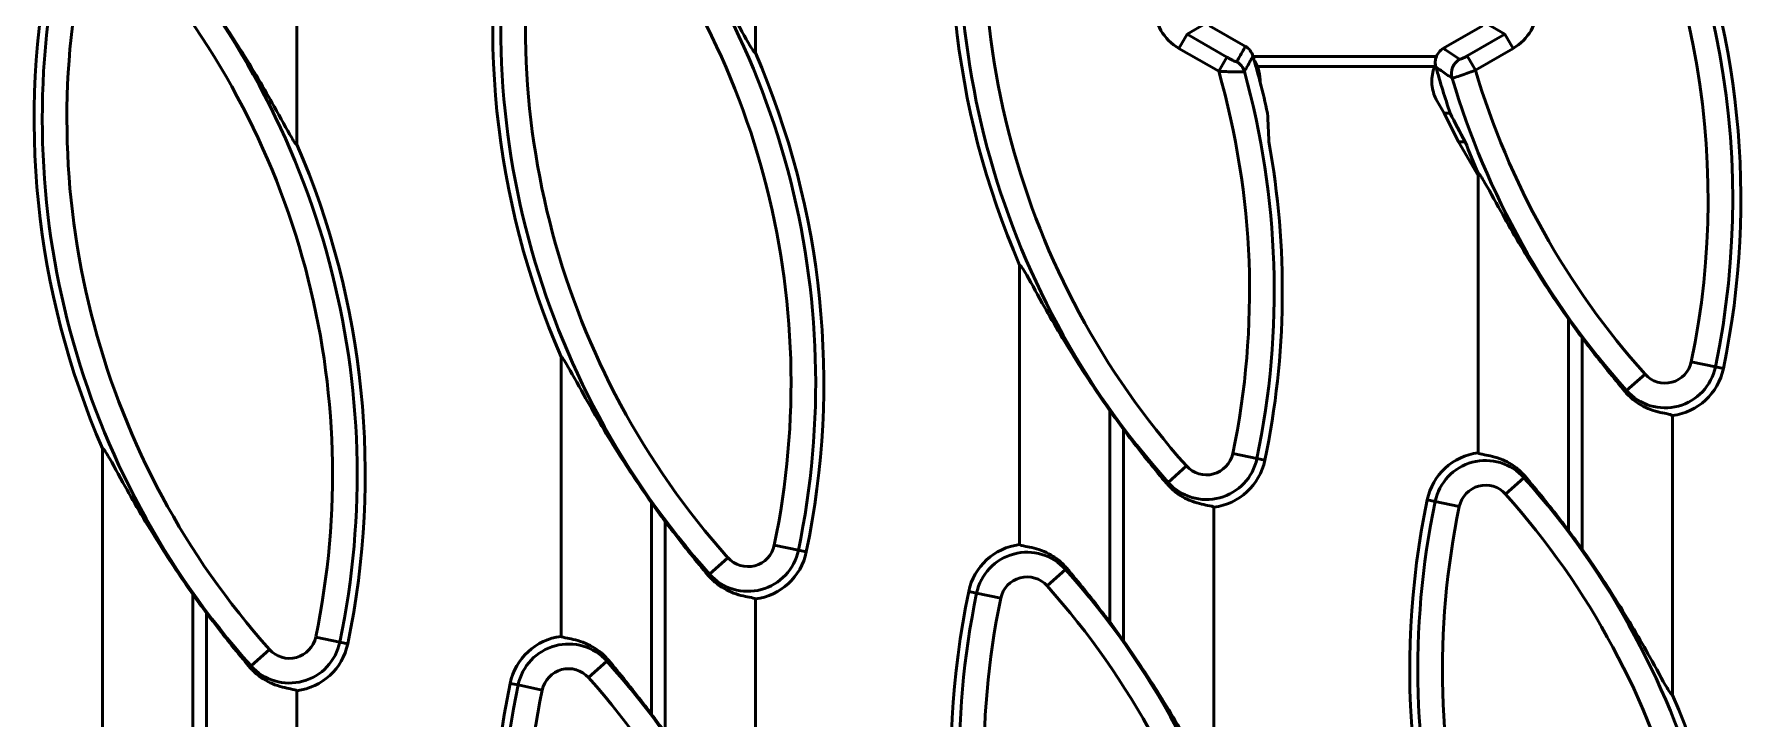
# Model space of a CAD drawing. Header units: millimetres. Extents: x 0 to 2774, y -40 to 1485.
# Drawn here: x 1775.4 to 1878.8, y 581.3 to 622.8 of the extents above; entities that cross this region are included whole.
import ezdxf

# ---------------------------------------------------------------- set-up
doc = ezdxf.new("R2010")
doc.units = ezdxf.units.MM
doc.header["$LTSCALE"] = 2.5
doc.layers.add('Sichtbar (ISO)', color=7, linetype='Continuous', lineweight=50)
doc.layers.add('Sichtbar schmal (ISO)', color=7, linetype='Continuous', lineweight=50)

msp = doc.modelspace()

# ---------------------------------------------------------------- linework, layer by layer
at = {"layer": 'Sichtbar (ISO)'}
for p, q in [((1819.099, 621.661), (1819.099, 638.592)), ((1791.321, 616.105), (1791.321, 633.036)), ((1848.778, 622.052), (1846.613, 623.302)), ((1863.141, 623.302), (1860.78, 621.939)), ((1860.247, 620.844), (1849.507, 620.844)), ((1860.4, 618.73), (1860.812, 618.016)), ((1861.185, 618.016), (1860.812, 618.016)), ((1860.812, 618.016), (1861.691, 616.284)), ((1862.094, 616.284), (1861.691, 616.284)), ((1861.691, 616.284), (1862.877, 614.23)), ((1862.877, 614.37), (1862.877, 614.23)), ((1862.877, 614.23), (1862.877, 597.439)), ((1835.099, 608.815), (1835.099, 591.884)), ((1807.321, 603.259), (1807.321, 586.328)), ((1874.655, 582.772), (1874.655, 599.703)), ((1779.544, 597.704), (1779.544, 580.773)), ((1846.877, 577.216), (1846.877, 594.147)), ((1819.099, 571.661), (1819.099, 588.592)), ((1791.321, 566.105), (1791.321, 583.036))]:
    msp.add_line(p, q, dxfattribs=at)
for centre, radius, start, end in [((1881.171, 628.782), 50.212, 168.215, 203.43238), ((1853.393, 623.227), 50.212, 168.215, 203.43238), ((1828.583, 612.804), 50.212, 348.215, 23.43238), ((1825.615, 617.671), 50.212, 168.215, 203.43238), ((1773.028, 601.693), 50.212, 348.215, 23.43238), ((1800.806, 607.249), 50.475, 16.1045, 16.36366), ((1800.806, 607.249), 50.475, 14.47533, 16.1045), ((1908.948, 634.338), 50.475, 195.54672, 198.86729), ((1800.806, 607.249), 50.475, 12.31648, 14.47533), ((1800.806, 607.249), 50.212, 348.215, 10.3658), ((1908.948, 634.338), 50.212, 201.0733, 203.43238), ((1745.25, 596.138), 50.212, 348.215, 23.43238), ((1908.948, 634.338), 49.775, 215.35783, 216.96405), ((1874.201, 603.287), 3.612, 277.21491, 348.215), ((1881.171, 628.782), 49.775, 215.35783, 216.96405), ((1846.423, 597.731), 3.612, 277.21491, 348.215), ((1863.331, 593.856), 3.612, 97.21491, 168.215), ((1908.948, 584.338), 50.212, 168.215, 203.43238), ((1853.393, 623.227), 49.775, 215.35783, 216.96405), ((1828.583, 562.804), 49.775, 35.35783, 36.96405), ((1818.645, 592.176), 3.612, 277.21491, 348.215), ((1835.553, 588.3), 3.612, 97.21491, 168.215), ((1825.615, 617.671), 49.775, 215.35783, 216.96405), ((1881.171, 578.782), 50.212, 168.215, 203.43238), ((1807.775, 582.744), 3.612, 97.21491, 168.215), ((1800.806, 557.249), 49.775, 35.35783, 36.96405), ((1790.868, 586.62), 3.612, 277.21491, 348.215), ((1853.393, 573.227), 50.212, 168.215, 203.43238), ((1828.583, 562.804), 50.212, 348.215, 23.43238), ((1773.028, 551.693), 49.775, 35.35783, 36.96405)]:
    msp.add_arc(centre, radius, start, end, dxfattribs=at)
for centre, major_axis, ratio, start_param, end_param in [((1800.806, 614.824), (0, 49.991), 0.9884519, 4.7415863, 4.7762727), ((1908.948, 642.55), (0, -54.193), 0.9884519, 5.1822104, 5.2183954), ((1868.354, 621.812), (-5.486, -7.437), 0.051938, 0.0207461, 0.0387774)]:
    msp.add_ellipse(centre, major_axis=major_axis, ratio=ratio, start_param=start_param, end_param=end_param, dxfattribs=at)
for points, knots in [([(1813.622, 630.497), (1814.306, 629.534), (1815.001, 628.496), (1816.425, 626.237), (1817.133, 625.016), (1818.094, 623.298), (1818.501, 622.548), (1818.845, 621.972), (1818.922, 621.85), (1819.037, 621.696), (1819.077, 621.659), (1819.099, 621.661)], [3.485316, 3.485316, 3.485316, 3.485316, 3.8312275, 3.8312275, 4.2428686, 4.2428686, 4.5039478, 4.5039478, 4.5816976, 4.5816976, 4.6534636, 4.6534636, 4.6534636, 4.6534636]), ([(1785.844, 624.941), (1786.528, 623.978), (1787.224, 622.94), (1788.647, 620.681), (1789.356, 619.46), (1790.317, 617.743), (1790.723, 616.993), (1791.067, 616.417), (1791.144, 616.294), (1791.259, 616.14), (1791.299, 616.103), (1791.321, 616.105)], [3.485316, 3.485316, 3.485316, 3.485316, 3.8312275, 3.8312275, 4.2428686, 4.2428686, 4.5039478, 4.5039478, 4.5816976, 4.5816976, 4.6534636, 4.6534636, 4.6534636, 4.6534636]), ([(1849.236, 621.469), (1849.2, 621.591), (1849.141, 621.705), (1848.985, 621.905), (1848.888, 621.988), (1848.778, 622.052)], [0, 0, 0, 0, 0.038107095, 0.038107095, 0.076143652, 0.076143652, 0.076143652, 0.076143652]), ([(1860.78, 621.939), (1860.668, 621.874), (1860.569, 621.788), (1860.411, 621.583), (1860.353, 621.467), (1860.295, 621.255), (1860.283, 621.166), (1860.284, 621.034), (1860.286, 620.992), (1860.292, 620.95)], [0, 0, 0, 0, 0.03887256, 0.03887256, 0.07760278, 0.07760278, 0.10456483, 0.10456483, 0.11724271, 0.11724271, 0.11724271, 0.11724271]), ([(1849.678, 619.866), (1849.686, 620.097), (1849.66, 620.328), (1849.538, 620.8), (1849.436, 621.035), (1849.3, 621.25)], [-0.26338966, -0.26338966, -0.26338966, -0.26338966, -0.19372824, -0.19372824, -0.11719199, -0.11719199, -0.11719199, -0.11719199]), ([(1860.292, 620.95), (1860.24, 620.835), (1860.197, 620.717), (1860.076, 620.282), (1860.053, 619.955), (1860.136, 619.314), (1860.24, 619.008), (1860.4, 618.73)], [-0.23155819, -0.23155819, -0.23155819, -0.23155819, -0.19372824, -0.19372824, -0.09623028, -0.09623028, 0, 0, 0, 0]), ([(1868.354, 605.534), (1867.671, 606.498), (1866.975, 607.535), (1865.551, 609.794), (1864.843, 611.015), (1863.882, 612.733), (1863.475, 613.483), (1863.131, 614.059), (1863.054, 614.181), (1862.947, 614.325), (1862.91, 614.362), (1862.887, 614.369)], [3.485316, 3.485316, 3.485316, 3.485316, 3.8312275, 3.8312275, 4.2428686, 4.2428686, 4.5039478, 4.5039478, 4.5816976, 4.5816976, 4.6437184, 4.6437184, 4.6437184, 4.6437184]), ([(1840.576, 599.979), (1839.893, 600.942), (1839.197, 601.98), (1837.773, 604.239), (1837.065, 605.46), (1836.104, 607.177), (1835.698, 607.927), (1835.354, 608.503), (1835.276, 608.626), (1835.161, 608.78), (1835.121, 608.817), (1835.099, 608.815)], [3.485316, 3.485316, 3.485316, 3.485316, 3.8312275, 3.8312275, 4.2428686, 4.2428686, 4.5039478, 4.5039478, 4.5816976, 4.5816976, 4.6534636, 4.6534636, 4.6534636, 4.6534636]), ([(1871.791, 601.133), (1871.746, 601.185), (1871.702, 601.239), (1870.95, 602.137), (1870.215, 603.05), (1869.432, 604.071), (1869.305, 604.238), (1869.178, 604.408)], [0.70958265, 0.70958265, 0.70958265, 0.70958265, 0.73010989, 0.73010989, 1.0546565, 1.0546565, 1.11670002, 1.11670002, 1.11670002, 1.11670002]), ([(1812.799, 594.423), (1812.115, 595.386), (1811.419, 596.424), (1809.996, 598.683), (1809.287, 599.904), (1808.326, 601.622), (1807.92, 602.372), (1807.576, 602.948), (1807.499, 603.07), (1807.384, 603.224), (1807.343, 603.261), (1807.321, 603.259)], [3.485316, 3.485316, 3.485316, 3.485316, 3.8312275, 3.8312275, 4.2428686, 4.2428686, 4.5039478, 4.5039478, 4.5816976, 4.5816976, 4.6534636, 4.6534636, 4.6534636, 4.6534636]), ([(1874.655, 599.703), (1874.606, 599.744), (1874.475, 599.773), (1874, 599.866), (1873.602, 599.941), (1872.994, 600.2), (1872.803, 600.296), (1872.419, 600.539), (1872.228, 600.688), (1871.968, 600.933), (1871.877, 601.029), (1871.791, 601.133)], [0.04336489, 0.04336489, 0.04336489, 0.04336489, 0.19996601, 0.19996601, 0.39993202, 0.39993202, 0.47560066, 0.47560066, 0.55126929, 0.55126929, 0.59299387, 0.59299387, 0.59299387, 0.59299387]), ([(1844.013, 595.577), (1843.968, 595.63), (1843.924, 595.683), (1843.172, 596.581), (1842.437, 597.494), (1841.654, 598.516), (1841.527, 598.683), (1841.4, 598.852)], [0.70958265, 0.70958265, 0.70958265, 0.70958265, 0.73010989, 0.73010989, 1.0546565, 1.0546565, 1.11670002, 1.11670002, 1.11670002, 1.11670002]), ([(1785.021, 588.867), (1784.337, 589.831), (1783.641, 590.869), (1782.218, 593.128), (1781.51, 594.349), (1780.549, 596.066), (1780.142, 596.816), (1779.798, 597.392), (1779.721, 597.514), (1779.606, 597.669), (1779.566, 597.706), (1779.544, 597.704)], [3.485316, 3.485316, 3.485316, 3.485316, 3.8312275, 3.8312275, 4.2428686, 4.2428686, 4.5039478, 4.5039478, 4.5816976, 4.5816976, 4.6534636, 4.6534636, 4.6534636, 4.6534636]), ([(1862.877, 597.439), (1862.925, 597.399), (1863.056, 597.369), (1863.532, 597.277), (1863.93, 597.201), (1864.537, 596.942), (1864.728, 596.847), (1865.112, 596.603), (1865.304, 596.455), (1865.563, 596.209), (1865.654, 596.113), (1865.741, 596.01)], [0.04336489, 0.04336489, 0.04336489, 0.04336489, 0.19996601, 0.19996601, 0.39993202, 0.39993202, 0.47560066, 0.47560066, 0.55126929, 0.55126929, 0.59299387, 0.59299387, 0.59299387, 0.59299387]), ([(1846.877, 594.147), (1846.828, 594.188), (1846.698, 594.217), (1846.222, 594.31), (1845.824, 594.386), (1845.217, 594.645), (1845.025, 594.74), (1844.642, 594.983), (1844.45, 595.132), (1844.191, 595.378), (1844.1, 595.474), (1844.013, 595.577)], [0.04336489, 0.04336489, 0.04336489, 0.04336489, 0.19996601, 0.19996601, 0.39993202, 0.39993202, 0.47560066, 0.47560066, 0.55126929, 0.55126929, 0.59299387, 0.59299387, 0.59299387, 0.59299387]), ([(1865.741, 596.01), (1865.786, 595.957), (1865.83, 595.904), (1866.582, 595.006), (1867.317, 594.093), (1868.1, 593.071), (1868.227, 592.904), (1868.354, 592.735)], [0.70958265, 0.70958265, 0.70958265, 0.70958265, 0.73010989, 0.73010989, 1.0546565, 1.0546565, 1.11670002, 1.11670002, 1.11670002, 1.11670002]), ([(1816.235, 590.021), (1816.191, 590.074), (1816.146, 590.127), (1815.395, 591.025), (1814.659, 591.939), (1813.876, 592.96), (1813.749, 593.127), (1813.622, 593.296)], [0.70958265, 0.70958265, 0.70958265, 0.70958265, 0.73010989, 0.73010989, 1.0546565, 1.0546565, 1.11670002, 1.11670002, 1.11670002, 1.11670002]), ([(1835.099, 591.884), (1835.148, 591.843), (1835.278, 591.814), (1835.754, 591.721), (1836.152, 591.645), (1836.76, 591.387), (1836.951, 591.291), (1837.334, 591.048), (1837.526, 590.899), (1837.786, 590.653), (1837.876, 590.558), (1837.963, 590.454)], [0.04336489, 0.04336489, 0.04336489, 0.04336489, 0.19996601, 0.19996601, 0.39993202, 0.39993202, 0.47560066, 0.47560066, 0.55126929, 0.55126929, 0.59299387, 0.59299387, 0.59299387, 0.59299387]), ([(1869.178, 591.608), (1869.861, 590.645), (1870.557, 589.607), (1871.981, 587.348), (1872.689, 586.127), (1873.65, 584.409), (1874.056, 583.659), (1874.4, 583.084), (1874.477, 582.961), (1874.593, 582.807), (1874.633, 582.77), (1874.655, 582.772)], [3.485316, 3.485316, 3.485316, 3.485316, 3.8312275, 3.8312275, 4.2428686, 4.2428686, 4.5039478, 4.5039478, 4.5816976, 4.5816976, 4.6534636, 4.6534636, 4.6534636, 4.6534636]), ([(1837.963, 590.454), (1838.008, 590.401), (1838.052, 590.348), (1838.804, 589.45), (1839.539, 588.537), (1840.322, 587.515), (1840.449, 587.348), (1840.576, 587.179)], [0.70958265, 0.70958265, 0.70958265, 0.70958265, 0.73010989, 0.73010989, 1.0546565, 1.0546565, 1.11670002, 1.11670002, 1.11670002, 1.11670002]), ([(1819.099, 588.592), (1819.051, 588.632), (1818.92, 588.662), (1818.444, 588.754), (1818.047, 588.83), (1817.439, 589.089), (1817.248, 589.185), (1816.864, 589.428), (1816.672, 589.576), (1816.413, 589.822), (1816.322, 589.918), (1816.235, 590.021)], [0.04336489, 0.04336489, 0.04336489, 0.04336489, 0.19996601, 0.19996601, 0.39993202, 0.39993202, 0.47560066, 0.47560066, 0.55126929, 0.55126929, 0.59299387, 0.59299387, 0.59299387, 0.59299387]), ([(1788.457, 584.466), (1788.413, 584.519), (1788.368, 584.572), (1787.617, 585.47), (1786.882, 586.383), (1786.098, 587.405), (1785.972, 587.572), (1785.844, 587.741)], [0.70958265, 0.70958265, 0.70958265, 0.70958265, 0.73010989, 0.73010989, 1.0546565, 1.0546565, 1.11670002, 1.11670002, 1.11670002, 1.11670002]), ([(1807.321, 586.328), (1807.37, 586.288), (1807.501, 586.258), (1807.976, 586.166), (1808.374, 586.09), (1808.982, 585.831), (1809.173, 585.735), (1809.557, 585.492), (1809.749, 585.344), (1810.008, 585.098), (1810.099, 585.002), (1810.186, 584.899)], [0.04336489, 0.04336489, 0.04336489, 0.04336489, 0.19996601, 0.19996601, 0.39993202, 0.39993202, 0.47560066, 0.47560066, 0.55126929, 0.55126929, 0.59299387, 0.59299387, 0.59299387, 0.59299387]), ([(1841.4, 586.053), (1842.083, 585.089), (1842.779, 584.051), (1844.203, 581.792), (1844.911, 580.571), (1845.872, 578.854), (1846.278, 578.104), (1846.622, 577.528), (1846.7, 577.406), (1846.815, 577.251), (1846.855, 577.214), (1846.877, 577.216)], [3.485316, 3.485316, 3.485316, 3.485316, 3.8312275, 3.8312275, 4.2428686, 4.2428686, 4.5039478, 4.5039478, 4.5816976, 4.5816976, 4.6534636, 4.6534636, 4.6534636, 4.6534636]), ([(1791.321, 583.036), (1791.273, 583.077), (1791.142, 583.106), (1790.666, 583.199), (1790.269, 583.275), (1789.661, 583.534), (1789.47, 583.629), (1789.086, 583.872), (1788.894, 584.021), (1788.635, 584.267), (1788.544, 584.362), (1788.457, 584.466)], [0.04336489, 0.04336489, 0.04336489, 0.04336489, 0.19996601, 0.19996601, 0.39993202, 0.39993202, 0.47560066, 0.47560066, 0.55126929, 0.55126929, 0.59299387, 0.59299387, 0.59299387, 0.59299387]), ([(1810.186, 584.899), (1810.23, 584.846), (1810.275, 584.793), (1811.026, 583.895), (1811.761, 582.981), (1812.544, 581.96), (1812.671, 581.793), (1812.799, 581.624)], [0.70958265, 0.70958265, 0.70958265, 0.70958265, 0.73010989, 0.73010989, 1.0546565, 1.0546565, 1.11670002, 1.11670002, 1.11670002, 1.11670002])]:
    msp.add_open_spline(points, degree=3, knots=knots, dxfattribs=at)
for points, degree in [([(1860.292, 620.95), (1860.298, 620.902), (1860.307, 620.856), (1860.32, 620.81)], 3), ([(1862.877, 614.37), (1862.882, 614.37), (1862.887, 614.369)], 2)]:
    msp.add_open_spline(points, degree=degree, dxfattribs=at)
at = {"layer": 'Sichtbar schmal (ISO)'}
for p, q in [((1844.753, 621.936), (1845.249, 622.796)), ((1846.37, 623.443), (1845.249, 622.796)), ((1847.658, 621.405), (1845.249, 622.796)), ((1864.504, 622.796), (1862.22, 621.477)), ((1864.504, 622.796), (1863.384, 623.443)), ((1865.001, 621.936), (1864.504, 622.796)), ((1844.753, 621.936), (1847.162, 620.546)), ((1847.162, 620.546), (1847.658, 621.405)), ((1849.243, 621.443), (1860.353, 621.443)), ((1862.716, 620.617), (1862.22, 621.477)), ((1862.716, 620.617), (1865.001, 621.936)), ((1868.354, 592.735), (1868.354, 605.534)), ((1869.178, 604.408), (1869.178, 591.608)), ((1875.792, 602.955), (1877.255, 602.649)), ((1871.875, 601.208), (1872.989, 602.204)), ((1877.255, 602.649), (1877.737, 602.549)), ((1871.875, 601.208), (1871.791, 601.133)), ((1840.576, 587.179), (1840.576, 599.979)), ((1841.4, 598.852), (1841.4, 586.053)), ((1844.097, 595.652), (1845.211, 596.648)), ((1848.015, 597.399), (1849.477, 597.094)), ((1849.477, 597.094), (1849.96, 596.993)), ((1844.097, 595.652), (1844.013, 595.577)), ((1865.657, 595.934), (1864.543, 594.939)), ((1865.657, 595.934), (1865.741, 596.01)), ((1860.277, 594.493), (1859.794, 594.593)), ((1812.799, 581.624), (1812.799, 594.423)), ((1860.277, 594.493), (1861.739, 594.188)), ((1813.622, 593.296), (1813.622, 580.497)), ((1820.237, 591.844), (1821.7, 591.538)), ((1821.7, 591.538), (1822.182, 591.438)), ((1817.433, 591.092), (1816.319, 590.097)), ((1837.879, 590.379), (1836.765, 589.383)), ((1837.879, 590.379), (1837.963, 590.454)), ((1816.319, 590.097), (1816.235, 590.021)), ((1785.021, 576.068), (1785.021, 588.867)), ((1832.499, 588.937), (1832.017, 589.038)), ((1832.499, 588.937), (1833.962, 588.632)), ((1785.844, 587.741), (1785.844, 574.941)), ((1792.459, 586.288), (1793.922, 585.983)), ((1788.541, 584.541), (1789.656, 585.537)), ((1793.922, 585.983), (1794.404, 585.882)), ((1788.541, 584.541), (1788.457, 584.466)), ((1810.101, 584.823), (1808.987, 583.828)), ((1810.101, 584.823), (1810.186, 584.899)), ((1804.721, 583.382), (1804.239, 583.482)), ((1804.721, 583.382), (1806.184, 583.076))]:
    msp.add_line(p, q, dxfattribs=at)
for centre, radius, start, end in [((1828.583, 612.804), 49.72, 348.215, 34.98283), ((1828.583, 612.804), 48.226, 348.215, 34.00914), ((1881.171, 628.782), 49.72, 168.215, 221.785), ((1881.171, 628.782), 48.226, 168.215, 221.785), ((1773.028, 601.693), 48.226, 348.215, 41.785), ((1773.028, 601.693), 49.72, 348.215, 41.785), ((1853.393, 623.227), 49.72, 168.215, 221.785), ((1853.393, 623.227), 48.226, 168.215, 221.785), ((1745.25, 596.138), 49.72, 348.215, 41.785), ((1825.615, 617.671), 49.72, 168.215, 221.785), ((1745.25, 596.138), 48.226, 348.215, 41.785), ((1825.615, 617.671), 48.226, 168.215, 221.785), ((1800.806, 607.249), 48.226, 348.215, 16.00538), ((1800.806, 607.249), 49.72, 348.215, 15.49594), ((1908.948, 634.338), 48.226, 196.52978, 221.785), ((1908.948, 634.338), 49.72, 196.6023, 221.785), ((1874.201, 603.287), 1.626, 221.785, 348.215), ((1874.201, 603.287), 3.12, 221.785, 348.215), ((1846.423, 597.731), 3.12, 221.785, 348.215), ((1846.423, 597.731), 1.626, 221.785, 348.215), ((1863.331, 593.856), 3.12, 41.785, 168.215), ((1828.583, 562.804), 49.72, 348.215, 41.785), ((1863.331, 593.856), 1.626, 41.785, 168.215), ((1828.583, 562.804), 48.226, 348.215, 41.785), ((1908.948, 584.338), 49.72, 168.215, 221.785), ((1908.948, 584.338), 48.226, 168.215, 221.785), ((1818.645, 592.176), 3.12, 221.785, 348.215), ((1818.645, 592.176), 1.626, 221.785, 348.215), ((1835.553, 588.3), 3.12, 41.785, 168.215), ((1800.806, 557.249), 49.72, 348.215, 41.785), ((1835.553, 588.3), 1.626, 41.785, 168.215), ((1800.806, 557.249), 48.226, 348.215, 41.785), ((1881.171, 578.782), 49.72, 168.215, 221.785), ((1881.171, 578.782), 48.226, 168.215, 221.785), ((1790.868, 586.62), 1.626, 221.785, 348.215), ((1790.868, 586.62), 3.12, 221.785, 348.215), ((1807.775, 582.744), 3.12, 41.785, 168.215), ((1807.775, 582.744), 1.626, 41.785, 168.215), ((1773.028, 551.693), 49.72, 348.215, 41.785), ((1853.393, 573.227), 49.72, 168.215, 221.785), ((1773.028, 551.693), 48.226, 348.215, 41.785), ((1853.393, 573.227), 48.226, 168.215, 221.785)]:
    msp.add_arc(centre, radius, start, end, dxfattribs=at)
for centre, major_axis, ratio, start_param, end_param in [((1846.287, 624.541), (-2.624, -1.515), 0.9900983, 5.7638847, 6.8024859), ((1863.467, 624.541), (2.624, -1.515), 0.9900983, 5.7638847, 6.8024859), ((1879.013, 686.188), (41.316, -71.562), 0.7016335, 5.3104452, 5.3261097), ((1847.758, 620.266), (0.866, -0.499), 0.9925461, 0.7968486, 1.5698578), ((1862.256, 620.416), (-0.555, -0.832), 0.9907503, 4.257008, 5.5857185)]:
    msp.add_ellipse(centre, major_axis=major_axis, ratio=ratio, start_param=start_param, end_param=end_param, dxfattribs=at)
for points, knots in [([(1848.254, 621.126), (1848.253, 621.123), (1848.25, 621.122), (1848.236, 621.122), (1848.223, 621.124), (1848.184, 621.137), (1848.155, 621.148), (1848.087, 621.177), (1848.047, 621.196), (1847.953, 621.243), (1847.897, 621.272), (1847.78, 621.336), (1847.719, 621.37), (1847.658, 621.405)], [0, 0, 0, 0, 0.006815033, 0.006815033, 0.017719086, 0.017719086, 0.031894354, 0.031894354, 0.047550985, 0.047550985, 0.067261896, 0.067261896, 0.088330427, 0.088330427, 0.088330427, 0.088330427]), ([(1848.778, 622.052), (1848.767, 622.031), (1848.755, 622.01), (1848.673, 621.862), (1848.602, 621.736), (1848.53, 621.609), (1848.459, 621.483), (1848.387, 621.357), (1848.295, 621.196), (1848.274, 621.161), (1848.254, 621.126)], [1.547588519, 1.547588519, 1.547588519, 1.547588519, 1.549059791, 1.549059791, 1.558008332, 1.558008332, 1.558008332, 1.566956872, 1.566956872, 1.569448691, 1.569448691, 1.569448691, 1.569448691]), ([(1848.718, 620.532), (1848.738, 620.568), (1848.758, 620.604), (1848.85, 620.767), (1848.921, 620.895), (1848.992, 621.024), (1849.063, 621.152), (1849.133, 621.281), (1849.214, 621.429), (1849.225, 621.449), (1849.236, 621.469)], [-1.569448691, -1.569448691, -1.569448691, -1.569448691, -1.566956872, -1.566956872, -1.558008332, -1.558008332, -1.558008332, -1.549059791, -1.549059791, -1.547676106, -1.547676106, -1.547676106, -1.547676106]), ([(1862.22, 621.477), (1862.191, 621.46), (1862.161, 621.443), (1862.085, 621.402), (1862.039, 621.378), (1861.942, 621.33), (1861.892, 621.309), (1861.803, 621.275), (1861.77, 621.269), (1861.76, 621.276)], [0, 0, 0, 0, 0.010091038, 0.010091038, 0.026236699, 0.026236699, 0.047226058, 0.047226058, 0.0743732, 0.0743732, 0.0743732, 0.0743732]), ([(1847.162, 620.546), (1847.316, 620.538), (1847.474, 620.53), (1847.773, 620.518), (1847.918, 620.514), (1848.163, 620.508), (1848.268, 620.507), (1848.445, 620.507), (1848.521, 620.509), (1848.627, 620.515), (1848.663, 620.518), (1848.703, 620.526), (1848.713, 620.529), (1848.718, 620.532)], [-0.088330427, -0.088330427, -0.088330427, -0.088330427, -0.067261896, -0.067261896, -0.047550985, -0.047550985, -0.031894354, -0.031894354, -0.017719086, -0.017719086, -0.006815033, -0.006815033, 0, 0, 0, 0]), ([(1860.32, 620.81), (1860.427, 620.735), (1860.534, 620.66), (1860.861, 620.433), (1861.081, 620.282), (1861.301, 620.132)], [-0.972677651, -0.972677651, -0.972677651, -0.972677651, -0.967564068, -0.967564068, -0.957075558, -0.957075558, -0.957075558, -0.957075558]), ([(1861.301, 620.132), (1861.327, 620.129), (1861.423, 620.154), (1861.696, 620.242), (1861.847, 620.295), (1862.151, 620.404), (1862.292, 620.456), (1862.531, 620.546), (1862.624, 620.582), (1862.716, 620.617)], [-0.0743732, -0.0743732, -0.0743732, -0.0743732, -0.047226058, -0.047226058, -0.026236699, -0.026236699, -0.010091038, -0.010091038, 0, 0, 0, 0])]:
    msp.add_open_spline(points, degree=3, knots=knots, dxfattribs=at)

doc.saveas('drawing.dxf')
